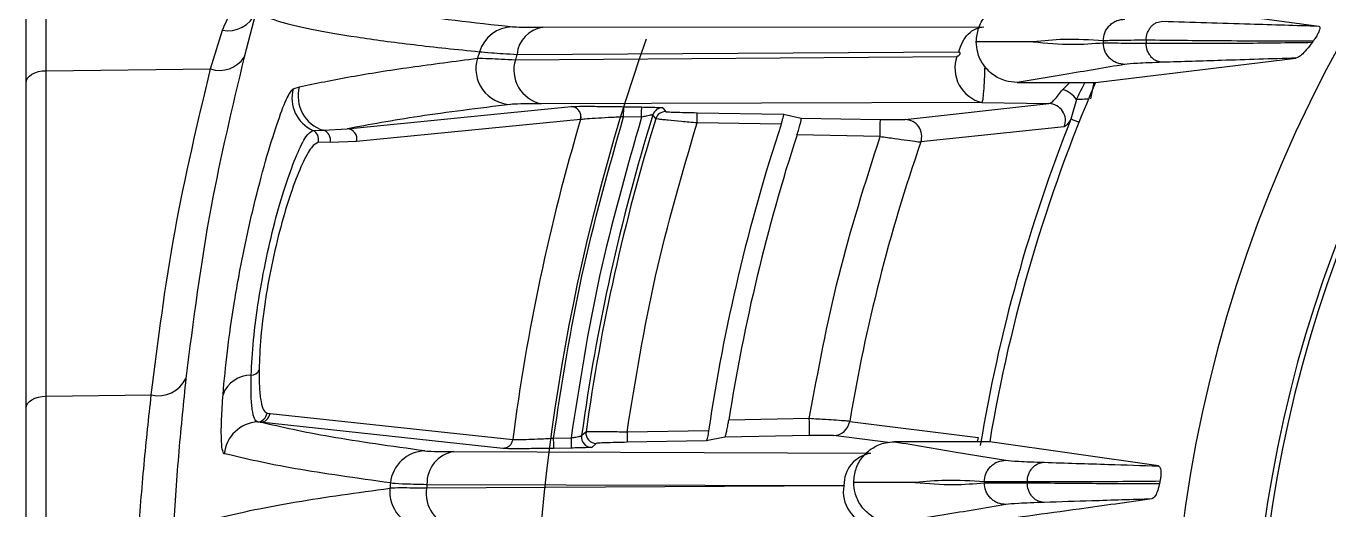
# Model space of a CAD drawing. Extents: x 8 to 113, y 1 to 87.
# Drawn here: x 103.273 to 105.195, y 37.101 to 37.814 of the extents above; entities that cross this region are included whole.
import ezdxf

# ---------------------------------------------------------------- set-up
doc = ezdxf.new("R2010")
doc.units = 0
doc.header["$MEASUREMENT"] = 0
doc.layers.add('OBJECT', color=7, linetype='CONTINUOUS')

msp = doc.modelspace()

# ---------------------------------------------------------------- linework, layer by layer
at = {"layer": 'OBJECT'}
for p, q in [((103.2727, 35.3182), (103.2727, 38.1818)), ((103.3022, 37.7485), (103.3022, 37.8687)), ((104.9065, 37.8512), (105.1802, 37.8144)), ((103.6117, 37.8343), (103.5945, 37.7684)), ((103.5449, 37.7511), (103.5624, 37.8082)), ((104.0352, 37.8126), (104.686, 37.8131)), ((104.6749, 37.7913), (104.6749, 37.7911)), ((104.8623, 37.7927), (104.8623, 37.7898)), ((104.9255, 37.7935), (104.9255, 37.7889)), ((103.9947, 37.7647), (104.6464, 37.7696)), ((103.9972, 37.7726), (104.6492, 37.7762)), ((104.8508, 37.7312), (105.1467, 37.7671)), ((103.3022, 37.7485), (103.5449, 37.7511)), ((103.3022, 37.2685), (103.3022, 37.7485)), ((103.6668, 37.722), (103.676, 37.7248)), ((104.7353, 37.7312), (104.8508, 37.7312)), ((104.8024, 37.7208), (104.813, 37.7312)), ((104.8486, 37.7312), (104.8434, 37.7068)), ((104.8227, 37.7059), (104.8146, 37.6771)), ((103.7463, 37.6628), (104.077, 37.6956)), ((104.6832, 37.7016), (104.0327, 37.6998)), ((104.1547, 37.6954), (104.1812, 37.695)), ((104.2123, 37.6939), (104.2165, 37.6881)), ((104.2631, 37.6865), (104.3905, 37.6843)), ((104.3905, 37.6843), (104.4163, 37.6786)), ((104.5701, 37.6765), (104.7822, 37.6999)), ((104.6832, 37.7016), (104.7822, 37.6999)), ((104.0909, 37.6764), (103.7604, 37.6441)), ((104.0915, 37.6806), (104.0909, 37.6764)), ((104.091, 37.6764), (104.0916, 37.6806)), ((104.1809, 37.68), (104.1544, 37.6804)), ((104.2019, 37.6776), (104.1977, 37.6834)), ((104.3869, 37.6694), (104.2628, 37.6715)), ((104.4163, 37.6786), (104.5334, 37.6766)), ((104.8048, 37.6659), (104.5931, 37.6434)), ((103.6958, 37.6604), (103.7114, 37.6607)), ((103.7114, 37.6607), (103.7463, 37.6628)), ((104.533, 37.6516), (104.4103, 37.6537)), ((103.7215, 37.6427), (103.704, 37.6431)), ((103.7604, 37.6441), (103.7215, 37.6427)), ((103.3022, 37.2685), (103.4575, 37.2702)), ((103.3022, 36.3679), (103.3022, 37.2685)), ((103.6283, 37.2434), (103.6328, 37.243)), ((103.6328, 37.243), (103.9908, 37.2043)), ((103.6183, 37.2299), (103.6144, 37.2303)), ((103.9763, 37.1912), (103.6183, 37.2299)), ((104.4285, 37.2352), (104.3097, 37.2331)), ((104.4882, 37.2312), (104.6777, 37.2073)), ((104.0512, 37.2064), (104.0769, 37.2068)), ((104.099, 37.2158), (104.0925, 37.2099)), ((104.2799, 37.2174), (104.1595, 37.2153)), ((104.3037, 37.208), (104.2764, 37.2023)), ((104.4289, 37.2102), (104.3037, 37.208)), ((104.5449, 37.2001), (104.4642, 37.2103)), ((103.904, 37.1866), (104.5191, 37.1841)), ((104.0772, 37.1918), (104.0514, 37.1914)), ((104.1141, 37.1987), (104.1076, 37.1929)), ((104.2764, 37.2023), (104.1598, 37.2003)), ((104.6947, 37.2012), (104.5544, 37.2012)), ((104.9438, 37.1655), (104.6947, 37.2012)), ((104.4795, 37.1361), (103.8638, 37.1326)), ((103.8644, 37.1382), (104.4796, 37.1368)), ((104.4941, 37.1413), (104.4941, 37.1411)), ((104.6867, 37.1419), (104.6867, 37.1405)), ((104.75, 37.1418), (104.75, 37.1407))]:
    msp.add_line(p, q, dxfattribs=at)
at = {"layer": 'OBJECT', "flags": 128}
for points in [[(104.6749, 37.7911), (104.6754, 37.7912), (104.6758, 37.7912)], [(103.2727, 37.7305), (103.2733, 37.734), (103.2749, 37.7373), (103.2776, 37.7404), (103.2813, 37.7432), (103.2858, 37.7454), (103.2909, 37.7471), (103.2964, 37.7481), (103.3022, 37.7485)], [(104.8404, 37.7066), (104.8403, 37.7066), (104.8373, 37.7065), (104.8344, 37.7064), (104.8317, 37.7062), (104.8291, 37.7061), (104.8267, 37.706), (104.8245, 37.7059), (104.8227, 37.7059)], [(104.1544, 37.6804), (104.1545, 37.6833), (104.1545, 37.6861), (104.1546, 37.6887), (104.1546, 37.6909), (104.1547, 37.6928), (104.1547, 37.6942), (104.1547, 37.6951), (104.1547, 37.6954)], [(104.1809, 37.68), (104.181, 37.6829), (104.181, 37.6856), (104.1811, 37.6882), (104.1811, 37.6905), (104.1812, 37.6923), (104.1812, 37.6937), (104.1812, 37.6946), (104.1812, 37.695)], [(104.2628, 37.6715), (104.2629, 37.6744), (104.2629, 37.6772), (104.263, 37.6798), (104.263, 37.6821), (104.263, 37.6839), (104.2631, 37.6853), (104.2631, 37.6862), (104.2631, 37.6865)], [(104.533, 37.6516), (104.533, 37.6564), (104.5331, 37.6611), (104.5332, 37.6653), (104.5333, 37.6691), (104.5333, 37.6722), (104.5334, 37.6746), (104.5334, 37.676), (104.5334, 37.6766)], [(104.8264, 37.6724), (104.8257, 37.6727), (104.8223, 37.6741), (104.8194, 37.6752), (104.8171, 37.6761), (104.8155, 37.6768), (104.8146, 37.6771)], [(103.2727, 37.2505), (103.2733, 37.254), (103.2749, 37.2574), (103.2776, 37.2604), (103.2813, 37.2632), (103.2858, 37.2654), (103.2909, 37.2671), (103.2964, 37.2681), (103.3022, 37.2685)], [(104.4289, 37.2102), (104.4289, 37.2108), (104.4289, 37.2122), (104.4289, 37.2146), (104.4288, 37.2177), (104.4287, 37.2214), (104.4287, 37.2257), (104.4286, 37.2304), (104.4285, 37.2352)], [(104.0514, 37.1914), (104.0514, 37.1917), (104.0514, 37.1926), (104.0514, 37.194), (104.0514, 37.1959), (104.0513, 37.1981), (104.0513, 37.2007), (104.0512, 37.2035), (104.0512, 37.2064)], [(104.0769, 37.2068), (104.077, 37.2039), (104.077, 37.2012), (104.0771, 37.1986), (104.0771, 37.1963), (104.0771, 37.1945), (104.0772, 37.1931), (104.0772, 37.1922), (104.0772, 37.1918)], [(104.1595, 37.2153), (104.1596, 37.2124), (104.1596, 37.2096), (104.1597, 37.207), (104.1597, 37.2048), (104.1598, 37.2029), (104.1598, 37.2015), (104.1598, 37.2006), (104.1598, 37.2003)], [(104.6777, 37.2073), (104.6767, 37.2031), (104.6759, 37.2012)]]:
    msp.add_lwpolyline(points, dxfattribs=at)
at = {"layer": 'OBJECT'}
for centre, radius, start, end in [((106.9727, 36.8182), 2.0098, 135.4001, 224.5999), ((106.9727, 36.8182), 1.8907, 138.3698, 221.6302), ((106.9727, 36.8182), 1.8831, 138.6329, 221.3671), ((103.5703, 37.8528), 0.0454, 259.9356, 335.854), ((103.9918, 37.761), 0.0523, 91.2395, 162.7674), ((104.0414, 37.7687), 0.0443, 98.0542, 175.0188), ((106.9727, 36.8182), 2.9515, 160.6731, 199.3269), ((103.5585, 37.792), 0.0431, 251.6787, 326.7534), ((103.989, 37.7513), 0.0525, 162.7993, 268.5415), ((106.9727, 36.8182), 3.1787, 162.4546, 162.636), ((104.0437, 37.7498), 0.0512, 163.094, 257.6074), ((106.9727, 36.8182), 3.1248, 162.2171, 162.3692), ((104.6953, 37.7521), 0.0519, 160.3623, 256.594), ((103.7267, 37.711), 0.0526, 164.7378, 253.0541), ((106.9727, 36.8182), 2.31, 156.7192, 170.4562), ((103.7176, 37.7083), 0.0526, 164.8985, 245.5336), ((104.7917, 37.6849), 0.0374, 33.9849, 73.2492), ((104.212, 37.6789), 0.015, 89.0131, 162.6712), ((104.2162, 37.6731), 0.015, 89.0151, 162.7541), ((104.7815, 37.6749), 0.025, 338.8784, 88.4732), ((106.9727, 36.8182), 3.0068, 163.4169, 172.6223), ((106.9727, 36.8182), 3.0068, 163.4169, 172.6223), ((104.0905, 37.6749), 0.00156, 72.7453, 74.185), ((106.9727, 36.8182), 2.9067, 162.6845, 172.2558), ((106.9727, 36.8182), 2.901, 162.7691, 172.124), ((106.9727, 36.8182), 2.7223, 161.7801, 171.5688), ((104.5694, 37.6515), 0.025, 341.0726, 88.4984), ((106.9727, 36.8182), 2.3227, 158.2977, 170.6513), ((103.6895, 37.6468), 0.015, 345.9479, 65.0903), ((103.7069, 37.6464), 0.015, 345.8098, 72.6813), ((103.7459, 37.6478), 0.015, 345.7124, 88.436), ((106.9727, 36.8182), 2.6951, 161.9404, 171.1444), ((106.9727, 36.8182), 2.5186, 160.8757, 170.5623), ((103.604, 37.2559), 0.0433, 88.844, 159.7684), ((103.6043, 37.3126), 0.0134, 272.1847, 335.9309), ((103.4676, 37.3147), 0.0457, 257.2305, 333.7639), ((103.6135, 37.2452), 0.0149, 273.4368, 353.0157), ((103.6179, 37.2448), 0.0149, 271.3841, 353.0003), ((103.6173, 37.1779), 0.0525, 93.1692, 173.8867), ((104.4636, 37.2352), 0.0249, 271.3028, 350.7636), ((104.1073, 37.2079), 0.015, 172.2812, 270.9756), ((104.1139, 37.2137), 0.015, 172.1506, 270.9739), ((103.8625, 37.1352), 0.0524, 91.3027, 174.3257), ((103.9114, 37.14), 0.0471, 99.0533, 182.1599), ((104.5264, 37.1378), 0.0468, 98.9258, 181.2809), ((103.8618, 37.1274), 0.0525, 174.3246, 268.6355), ((106.9727, 36.8182), 3.1787, 174.1835, 174.3238), ((103.9123, 37.1244), 0.0492, 170.4609, 259.6117), ((106.9727, 36.8182), 3.1248, 174.1217, 174.2262), ((104.5282, 37.1271), 0.0495, 169.5178, 259.4001)]:
    msp.add_arc(centre, radius, start, end, dxfattribs=at)
for centre, major_axis, start_param, end_param in [((106.602, 36.8182), (1.7429, 0), 2.532933, 2.534061), ((106.6115, 36.8182), (1.6983, 0), 2.944733, 2.946684)]:
    msp.add_ellipse(centre, major_axis=major_axis, ratio=0.977124, start_param=start_param, end_param=end_param, dxfattribs=at)
for points, knots in [([(103.5624, 37.8082), (103.5668, 37.8181), (103.5757, 37.838), (103.5982, 37.8574), (103.6239, 37.8694), (103.6393, 37.8734), (103.6525, 37.8743), (103.6546, 37.8744), (103.6556, 37.8744), (103.656, 37.8744)], [0, 0, 0, 0, 0.249938, 0.500627, 0.749428, 0.968478, 0.986306, 0.993527, 1, 1, 1, 1]), ([(103.656, 37.8744), (103.673, 37.8672), (103.7071, 37.8529), (103.8186, 37.8325), (103.9333, 37.8197), (103.9906, 37.8133)], [0, 0, 0, 0, 0.333336, 0.666886, 1, 1, 1, 1]), ([(104.6749, 37.7913), (104.6756, 37.798), (104.6769, 37.8114), (104.6872, 37.8293), (104.7023, 37.8428), (104.7193, 37.8502), (104.7307, 37.8509), (104.7353, 37.8512)], [0, 0, 0, 0, 0.212706, 0.425419, 0.638709, 0.853371, 1, 1, 1, 1]), ([(103.6117, 37.8343), (103.6215, 37.8301), (103.6411, 37.8218), (103.6918, 37.8098), (103.7584, 37.7982), (103.8405, 37.787), (103.9085, 37.7799), (103.9419, 37.7765)], [0, 0, 0, 0, 0.202277, 0.401502, 0.603952, 0.805948, 1, 1, 1, 1]), ([(104.8623, 37.7927), (104.8627, 37.7967), (104.8634, 37.8029), (104.8673, 37.8103), (104.8714, 37.8154), (104.8765, 37.8195), (104.8839, 37.8235), (104.89, 37.8242), (104.894, 37.8246)], [0, 0, 0, 0, 0.239487, 0.368378, 0.5, 0.631622, 0.760515, 1, 1, 1, 1]), ([(104.9255, 37.7935), (104.9259, 37.797), (104.9264, 37.8024), (104.9295, 37.8089), (104.9326, 37.8134), (104.9365, 37.817), (104.9421, 37.8205), (104.9468, 37.8211), (104.9498, 37.8215)], [0, 0, 0, 0, 0.23958, 0.36844, 0.5, 0.631568, 0.760427, 1, 1, 1, 1]), ([(104.9498, 37.8215), (104.9929, 37.8202), (105.0699, 37.8178), (105.1465, 37.8154), (105.1802, 37.8144)], [0, 0, 0, 0, 0.559993, 1, 1, 1, 1]), ([(103.9906, 37.8133), (103.9943, 37.8131), (104.0017, 37.8127), (104.024, 37.8126), (104.0352, 37.8126)], [0, 0, 0, 0, 0.498504, 1, 1, 1, 1]), ([(104.6492, 37.7762), (104.6508, 37.7811), (104.6539, 37.7913), (104.6628, 37.8032), (104.6739, 37.8113), (104.682, 37.8125), (104.686, 37.8131)], [0, 0, 0, 0, 0.243823, 0.5, 0.756179, 1, 1, 1, 1]), ([(105.1802, 37.8144), (105.181, 37.814), (105.1822, 37.8135), (105.1818, 37.8099), (105.1808, 37.807), (105.1798, 37.8047), (105.1786, 37.8022), (105.1771, 37.7996), (105.1748, 37.7958), (105.1732, 37.7935), (105.1721, 37.792)], [0, 0, 0, 0, 0.401423, 0.570182, 0.633485, 0.697359, 0.744457, 0.7915, 0.861685, 1, 1, 1, 1]), ([(104.6758, 37.7912), (104.6756, 37.7912), (104.6753, 37.7913), (104.6751, 37.7913), (104.6749, 37.7913)], [0, 0, 0, 0, 0.5599937, 1, 1, 1, 1]), ([(104.7353, 37.7312), (104.7294, 37.7317), (104.7166, 37.7328), (104.6988, 37.742), (104.6845, 37.7567), (104.6763, 37.774), (104.6753, 37.7859), (104.6749, 37.7911)], [0, 0, 0, 0, 0.187597, 0.404758, 0.620771, 0.835172, 1, 1, 1, 1]), ([(104.7588, 37.7912), (104.7587, 37.7912), (104.7441, 37.7912), (104.7192, 37.7912), (104.6916, 37.7912), (104.6785, 37.7912), (104.6759, 37.7912), (104.6758, 37.7912)], [0, 0, 0, 0, 0.002912, 0.527889, 0.903607, 0.997536, 1, 1, 1, 1]), ([(104.8623, 37.7927), (104.843, 37.7938), (104.8085, 37.796), (104.774, 37.7927), (104.7588, 37.7912)], [0, 0, 0, 0, 0.559937, 1, 1, 1, 1]), ([(104.7588, 37.7912), (104.7781, 37.7893), (104.8126, 37.786), (104.8471, 37.7886), (104.8623, 37.7898)], [0, 0, 0, 0, 0.5600636, 1, 1, 1, 1]), ([(104.9255, 37.7935), (104.9102, 37.7934), (104.8796, 37.793), (104.8681, 37.7928), (104.8623, 37.7927)], [0, 0, 0, 0, 0.500039, 1, 1, 1, 1]), ([(104.894, 37.7578), (104.89, 37.7582), (104.8839, 37.7589), (104.8765, 37.7629), (104.8714, 37.767), (104.8673, 37.7721), (104.8634, 37.7796), (104.8627, 37.7858), (104.8623, 37.7898)], [0, 0, 0, 0, 0.239485, 0.36838, 0.500001, 0.631618, 0.760514, 1, 1, 1, 1]), ([(104.8623, 37.7898), (104.8681, 37.7897), (104.8796, 37.7894), (104.9102, 37.7891), (104.9255, 37.7889)], [0, 0, 0, 0, 0.499961, 1, 1, 1, 1]), ([(105.1721, 37.792), (105.1261, 37.7921), (105.0439, 37.7922), (104.9617, 37.7931), (104.9255, 37.7935)], [0, 0, 0, 0, 0.5600093, 1, 1, 1, 1]), ([(104.9255, 37.7889), (104.9714, 37.7889), (105.0532, 37.7889), (105.135, 37.7899), (105.171, 37.7904)], [0, 0, 0, 0, 0.560013, 1, 1, 1, 1]), ([(104.9498, 37.7609), (104.9468, 37.7613), (104.9421, 37.7619), (104.9365, 37.7654), (104.9326, 37.7691), (104.9295, 37.7735), (104.9264, 37.78), (104.9259, 37.7854), (104.9255, 37.7889)], [0, 0, 0, 0, 0.239573, 0.368432, 0.499995, 0.631555, 0.760421, 1, 1, 1, 1]), ([(105.171, 37.7904), (105.168, 37.7866), (105.1587, 37.7745), (105.1513, 37.7685), (105.1476, 37.7674), (105.1467, 37.7671)], [0, 0, 0, 0, 0.2596, 0.81953, 1, 1, 1, 1]), ([(103.5945, 37.7684), (103.5771, 37.6952), (103.5396, 37.5382), (103.5193, 37.3793), (103.5085, 37.2945)], [0, 0, 0, 0, 0.466269, 1, 1, 1, 1]), ([(103.676, 37.7248), (103.7003, 37.7298), (103.7476, 37.7396), (103.8361, 37.7536), (103.9052, 37.7625), (103.9388, 37.7669)], [0, 0, 0, 0, 0.351668, 0.685, 1, 1, 1, 1]), ([(103.9388, 37.7669), (103.9434, 37.7669), (103.9528, 37.7669), (103.9806, 37.7654), (103.9947, 37.7647)], [0, 0, 0, 0, 0.490951, 1, 1, 1, 1]), ([(103.9419, 37.7765), (103.9464, 37.776), (103.9555, 37.7751), (103.9832, 37.7734), (103.9972, 37.7726)], [0, 0, 0, 0, 0.493197, 1, 1, 1, 1]), ([(104.6492, 37.7762), (104.6496, 37.7761), (104.6501, 37.776), (104.6505, 37.7755), (104.6508, 37.7751), (104.6509, 37.7745), (104.6509, 37.7738), (104.6507, 37.773), (104.6502, 37.7721), (104.6495, 37.7711), (104.6485, 37.7703), (104.6474, 37.7697), (104.6467, 37.7696), (104.6464, 37.7696)], [0, 0, 0, 0, 0.133104, 0.191567, 0.248259, 0.311452, 0.370761, 0.432305, 0.501531, 0.620748, 0.7521, 0.8756, 1, 1, 1, 1]), ([(104.9498, 37.7609), (104.936, 37.7604), (104.9084, 37.7594), (104.8988, 37.7583), (104.894, 37.7578)], [0, 0, 0, 0, 0.501105, 1, 1, 1, 1]), ([(105.1467, 37.7671), (105.1102, 37.7659), (105.045, 37.7639), (104.9789, 37.7618), (104.9498, 37.7609)], [0, 0, 0, 0, 0.560018, 1, 1, 1, 1]), ([(103.4575, 37.2702), (103.4677, 37.351), (103.4881, 37.5122), (103.526, 37.6716), (103.5449, 37.7511)], [0, 0, 0, 0, 0.501211, 1, 1, 1, 1]), ([(104.6873, 37.7554), (104.6871, 37.7487), (104.6867, 37.7349), (104.6856, 37.7173), (104.6843, 37.7044), (104.6836, 37.7026), (104.6832, 37.7016)], [0, 0, 0, 0, 0.237257, 0.489189, 0.744675, 1, 1, 1, 1]), ([(104.894, 37.7578), (104.8648, 37.7528), (104.8126, 37.744), (104.7589, 37.7351), (104.7353, 37.7312)], [0, 0, 0, 0, 0.560008, 1, 1, 1, 1]), ([(104.8352, 37.7312), (104.8311, 37.7234), (104.8265, 37.7145), (104.8231, 37.7068), (104.8227, 37.7059)], [0, 0, 0, 0, 0.878881, 1, 1, 1, 1]), ([(103.5634, 37.2709), (103.5652, 37.2915), (103.569, 37.3328), (103.5798, 37.408), (103.594, 37.485), (103.6108, 37.5591), (103.6284, 37.6248), (103.645, 37.6768), (103.6591, 37.713), (103.6642, 37.719), (103.6668, 37.722)], [0, 0, 0, 0, 0.124845, 0.24983, 0.374893, 0.499993, 0.625063, 0.749967, 0.874601, 1, 1, 1, 1]), ([(104.7822, 37.6999), (104.7832, 37.7003), (104.7852, 37.701), (104.7916, 37.7069), (104.7981, 37.7152), (104.8024, 37.7208)], [0, 0, 0, 0, 0.241712, 0.501168, 1, 1, 1, 1]), ([(103.9877, 37.6988), (103.9405, 37.693), (103.8459, 37.6812), (103.7796, 37.6689), (103.7463, 37.6628)], [0, 0, 0, 0, 0.498752, 1, 1, 1, 1]), ([(104.0327, 37.6998), (104.0215, 37.6997), (103.9992, 37.6996), (103.9915, 37.6991), (103.9877, 37.6988)], [0, 0, 0, 0, 0.498606, 1, 1, 1, 1]), ([(104.077, 37.6956), (104.0792, 37.6957), (104.0836, 37.696), (104.1024, 37.696), (104.1268, 37.6959), (104.1454, 37.6956), (104.1547, 37.6954)], [0, 0, 0, 0, 0.249669, 0.499417, 0.749226, 1, 1, 1, 1]), ([(104.0915, 37.6806), (104.0913, 37.6826), (104.091, 37.6856), (104.0891, 37.6891), (104.0865, 37.6922), (104.0824, 37.6949), (104.0787, 37.6954), (104.077, 37.6956)], [0, 0, 0, 0, 0.251178, 0.383298, 0.515914, 0.770766, 1, 1, 1, 1]), ([(104.1812, 37.695), (104.1852, 37.6949), (104.1931, 37.6947), (104.2034, 37.6944), (104.2092, 37.6942), (104.2118, 37.694), (104.2121, 37.6939), (104.2123, 37.6939)], [0, 0, 0, 0, 0.249848, 0.499446, 0.748666, 0.874857, 1, 1, 1, 1]), ([(104.2165, 37.6881), (104.2167, 37.6881), (104.2171, 37.688), (104.221, 37.6877), (104.2298, 37.6873), (104.2453, 37.6869), (104.2571, 37.6867), (104.2631, 37.6865)], [0, 0, 0, 0, 0.125342, 0.250838, 0.5002, 0.749633, 1, 1, 1, 1]), ([(104.3869, 37.6694), (104.3875, 37.6711), (104.3886, 37.6745), (104.3898, 37.6791), (104.3906, 37.6824), (104.3908, 37.6841), (104.3906, 37.6842), (104.3905, 37.6843)], [0, 0, 0, 0, 0.227061, 0.454411, 0.673655, 0.882511, 1, 1, 1, 1]), ([(104.0512, 37.2064), (104.0635, 37.2865), (104.0881, 37.4466), (104.1323, 37.6025), (104.1544, 37.6804)], [0, 0, 0, 0, 0.4999997, 1, 1, 1, 1]), ([(104.1809, 37.68), (104.1587, 37.6022), (104.1142, 37.4466), (104.0893, 37.2868), (104.0769, 37.2068)], [0, 0, 0, 0, 0.5, 1, 1, 1, 1]), ([(104.1544, 37.6804), (104.1469, 37.68), (104.1319, 37.6793), (104.1117, 37.6781), (104.0964, 37.6771), (104.0927, 37.6766), (104.091, 37.6764)], [0, 0, 0, 0, 0.250635, 0.500304, 0.760651, 1, 1, 1, 1]), ([(104.1595, 37.2153), (104.172, 37.2924), (104.1971, 37.4466), (104.2409, 37.5966), (104.2628, 37.6715)], [0, 0, 0, 0, 0.5, 1, 1, 1, 1]), ([(104.1977, 37.6834), (104.1976, 37.6834), (104.1975, 37.6834), (104.1964, 37.6832), (104.1947, 37.6829), (104.1919, 37.6824), (104.1874, 37.6814), (104.1833, 37.6805), (104.1809, 37.68)], [0, 0, 0, 0, 0.116952, 0.23848, 0.366034, 0.500879, 0.71081, 1, 1, 1, 1]), ([(104.2628, 37.6715), (104.255, 37.6722), (104.2394, 37.6736), (104.2224, 37.6752), (104.2121, 37.6763), (104.2043, 37.6771), (104.2028, 37.6774), (104.2019, 37.6776)], [0, 0, 0, 0, 0.250292, 0.499691, 0.629696, 0.756484, 1, 1, 1, 1]), ([(104.4103, 37.6537), (104.4112, 37.6566), (104.4131, 37.6623), (104.4152, 37.6699), (104.4164, 37.6755), (104.4167, 37.6782), (104.4164, 37.6785), (104.4163, 37.6786)], [0, 0, 0, 0, 0.227002, 0.45429, 0.673652, 0.882634, 1, 1, 1, 1]), ([(104.5334, 37.6766), (104.5378, 37.6765), (104.5465, 37.6764), (104.558, 37.6763), (104.5669, 37.6763), (104.569, 37.6764), (104.5701, 37.6765)], [0, 0, 0, 0, 0.2502167, 0.5001239, 0.7499985, 1, 1, 1, 1]), ([(104.8146, 37.6771), (104.8126, 37.674), (104.8084, 37.6677), (104.806, 37.6665), (104.8048, 37.6659)], [0, 0, 0, 0, 0.500347, 1, 1, 1, 1]), ([(103.6048, 37.2992), (103.6057, 37.316), (103.6075, 37.3494), (103.6155, 37.4106), (103.627, 37.473), (103.6413, 37.5328), (103.657, 37.5852), (103.6725, 37.6264), (103.6865, 37.6545), (103.6927, 37.6584), (103.6958, 37.6604)], [0, 0, 0, 0, 0.1256654, 0.2503638, 0.3748711, 0.4993744, 0.6239874, 0.748872, 0.8742199, 1, 1, 1, 1]), ([(104.4285, 37.2352), (104.4416, 37.3057), (104.4677, 37.4467), (104.5112, 37.5833), (104.533, 37.6516)], [0, 0, 0, 0, 0.5, 1, 1, 1, 1]), ([(104.533, 37.6516), (104.5402, 37.6505), (104.5547, 37.6485), (104.5739, 37.6458), (104.5882, 37.6438), (104.5915, 37.6435), (104.5931, 37.6434)], [0, 0, 0, 0, 0.250031, 0.49996, 0.760476, 1, 1, 1, 1]), ([(103.704, 37.6431), (103.7008, 37.6415), (103.6944, 37.6382), (103.6804, 37.6126), (103.6652, 37.5746), (103.65, 37.5257), (103.6363, 37.4697), (103.6255, 37.4112), (103.6183, 37.3538), (103.6171, 37.3227), (103.6166, 37.3071)], [0, 0, 0, 0, 0.124906, 0.249953, 0.375023, 0.500104, 0.625117, 0.749959, 0.874675, 1, 1, 1, 1]), ([(103.6144, 37.2303), (103.6128, 37.2314), (103.6095, 37.2334), (103.6063, 37.2477), (103.6044, 37.269), (103.6047, 37.2891), (103.6048, 37.2992)], [0, 0, 0, 0, 0.251653, 0.500767, 0.75093, 1, 1, 1, 1]), ([(103.6166, 37.3071), (103.6166, 37.2978), (103.6167, 37.279), (103.6192, 37.2594), (103.623, 37.2463), (103.6265, 37.2444), (103.6283, 37.2434)], [0, 0, 0, 0, 0.249435, 0.499655, 0.748628, 1, 1, 1, 1]), ([(103.5085, 37.2945), (103.5049, 37.2594), (103.4977, 37.1891), (103.4893, 37.0706), (103.4835, 36.9462), (103.4827, 36.861), (103.4824, 36.8182)], [0, 0, 0, 0, 0.250229, 0.500882, 0.749824, 1, 1, 1, 1]), ([(103.4575, 36.3663), (103.4549, 36.3893), (103.45, 36.4338), (103.4435, 36.5057), (103.4371, 36.5929), (103.4322, 36.6973), (103.4302, 36.8177), (103.4321, 36.9382), (103.4377, 37.0564), (103.4465, 37.1697), (103.4538, 37.2367), (103.4575, 37.2702)], [0, 0, 0, 0, 0.08716, 0.168378, 0.249872, 0.377198, 0.499566, 0.621999, 0.749352, 0.874781, 1, 1, 1, 1]), ([(103.5651, 37.1835), (103.564, 37.1849), (103.562, 37.1876), (103.5607, 37.2058), (103.5608, 37.2328), (103.5625, 37.2582), (103.5634, 37.2709)], [0, 0, 0, 0, 0.250785, 0.500021, 0.750018, 1, 1, 1, 1]), ([(103.8613, 37.1876), (103.8119, 37.1944), (103.7131, 37.2082), (103.6499, 37.2226), (103.6183, 37.2299)], [0, 0, 0, 0, 0.500069, 1, 1, 1, 1]), ([(104.3037, 37.208), (104.304, 37.2084), (104.3046, 37.209), (104.3059, 37.2135), (104.3074, 37.22), (104.3087, 37.2269), (104.3094, 37.2315), (104.3097, 37.2331)], [0, 0, 0, 0, 0.215814, 0.431528, 0.649865, 0.870922, 1, 1, 1, 1]), ([(104.4882, 37.2312), (104.4866, 37.2314), (104.4834, 37.2317), (104.4699, 37.2327), (104.4549, 37.2336), (104.4411, 37.2345), (104.4329, 37.2349), (104.4285, 37.2352)], [0, 0, 0, 0, 0.242737, 0.499208, 0.715648, 0.849423, 1, 1, 1, 1]), ([(103.9908, 37.2043), (103.9904, 37.2026), (103.9896, 37.1991), (103.9862, 37.1948), (103.9815, 37.1919), (103.978, 37.1914), (103.9763, 37.1912)], [0, 0, 0, 0, 0.241915, 0.500004, 0.758081, 1, 1, 1, 1]), ([(103.9908, 37.2043), (103.9924, 37.2043), (103.9957, 37.2041), (104.0095, 37.2045), (104.0284, 37.2053), (104.0431, 37.206), (104.0512, 37.2064)], [0, 0, 0, 0, 0.244677, 0.500062, 0.724507, 1, 1, 1, 1]), ([(104.0769, 37.2068), (104.0783, 37.2071), (104.0808, 37.2075), (104.0845, 37.2081), (104.0875, 37.2087), (104.0898, 37.2092), (104.0918, 37.2096), (104.0922, 37.2098), (104.0925, 37.2099)], [0, 0, 0, 0, 0.173687, 0.315121, 0.500605, 0.634817, 0.762772, 1, 1, 1, 1]), ([(104.1595, 37.2153), (104.1517, 37.2154), (104.1362, 37.2157), (104.1193, 37.2159), (104.1091, 37.216), (104.1014, 37.216), (104.1, 37.2158), (104.099, 37.2158)], [0, 0, 0, 0, 0.24968, 0.499166, 0.631329, 0.759005, 1, 1, 1, 1]), ([(104.2799, 37.2174), (104.2796, 37.2156), (104.2791, 37.2122), (104.2782, 37.2077), (104.2773, 37.2042), (104.2767, 37.2026), (104.2765, 37.2024), (104.2764, 37.2023)], [0, 0, 0, 0, 0.220974, 0.44192, 0.663505, 0.883737, 1, 1, 1, 1]), ([(104.4642, 37.2103), (104.4632, 37.2103), (104.4612, 37.2105), (104.4529, 37.2105), (104.4417, 37.2104), (104.4332, 37.2103), (104.4289, 37.2102)], [0, 0, 0, 0, 0.249941, 0.499852, 0.749375, 1, 1, 1, 1]), ([(103.8613, 37.1876), (103.8648, 37.1873), (103.8719, 37.1868), (103.8933, 37.1866), (103.904, 37.1866)], [0, 0, 0, 0, 0.498431, 1, 1, 1, 1]), ([(104.0514, 37.1914), (104.0423, 37.1913), (104.024, 37.191), (104.0003, 37.1908), (103.9825, 37.1909), (103.9784, 37.1911), (103.9763, 37.1912)], [0, 0, 0, 0, 0.250112, 0.500126, 0.75008, 1, 1, 1, 1]), ([(104.1076, 37.1929), (104.1071, 37.1928), (104.106, 37.1927), (104.0989, 37.1924), (104.0889, 37.1921), (104.0811, 37.1919), (104.0772, 37.1918)], [0, 0, 0, 0, 0.249985, 0.4998, 0.749159, 1, 1, 1, 1]), ([(104.1598, 37.2003), (104.1539, 37.2002), (104.1422, 37.1999), (104.1272, 37.1995), (104.1166, 37.1991), (104.115, 37.1988), (104.1141, 37.1987)], [0, 0, 0, 0, 0.2500745, 0.4999559, 0.7493881, 1, 1, 1, 1]), ([(104.4941, 37.1413), (104.4948, 37.148), (104.4961, 37.1614), (104.5064, 37.1793), (104.5215, 37.1928), (104.5385, 37.2002), (104.5498, 37.2009), (104.5544, 37.2012)], [0, 0, 0, 0, 0.212706, 0.425418, 0.638708, 0.85337, 1, 1, 1, 1]), ([(104.5544, 37.2012), (104.5846, 37.1961), (104.6383, 37.187), (104.694, 37.1779), (104.7185, 37.1739)], [0, 0, 0, 0, 0.56001, 1, 1, 1, 1]), ([(103.8103, 37.1404), (103.7607, 37.1473), (103.6606, 37.1613), (103.5971, 37.176), (103.5651, 37.1835)], [0, 0, 0, 0, 0.49662, 1, 1, 1, 1]), ([(104.6867, 37.1419), (104.6871, 37.1459), (104.6878, 37.1521), (104.6918, 37.1596), (104.6959, 37.1647), (104.7009, 37.1688), (104.7083, 37.1728), (104.7145, 37.1735), (104.7185, 37.1739)], [0, 0, 0, 0, 0.239486, 0.368382, 0.500003, 0.63162, 0.760514, 1, 1, 1, 1]), ([(104.7185, 37.1739), (104.7234, 37.1734), (104.7333, 37.1723), (104.7611, 37.1713), (104.7751, 37.1708)], [0, 0, 0, 0, 0.4992734, 1, 1, 1, 1]), ([(104.75, 37.1418), (104.7503, 37.1454), (104.7509, 37.151), (104.754, 37.1577), (104.7573, 37.1624), (104.7613, 37.1661), (104.7671, 37.1697), (104.7719, 37.1704), (104.7751, 37.1708)], [0, 0, 0, 0, 0.239575, 0.368434, 0.5, 0.631563, 0.760421, 1, 1, 1, 1]), ([(104.7751, 37.1708), (104.8067, 37.1698), (104.8633, 37.168), (104.9192, 37.1662), (104.9438, 37.1655)], [0, 0, 0, 0, 0.55998, 1, 1, 1, 1]), ([(104.9438, 37.1655), (104.9446, 37.1651), (104.9461, 37.1643), (104.9473, 37.1601), (104.9474, 37.1545), (104.9473, 37.1514), (104.9469, 37.1479), (104.9465, 37.1451), (104.9461, 37.1434), (104.946, 37.1428)], [0, 0, 0, 0, 0.347786, 0.698121, 0.777968, 0.858334, 0.911739, 0.965437, 1, 1, 1, 1]), ([(103.5563, 37.0889), (103.5735, 37.093), (103.6072, 37.1008), (103.6691, 37.1121), (103.7354, 37.1226), (103.7853, 37.1294), (103.8096, 37.1326)], [0, 0, 0, 0, 0.27038, 0.527173, 0.77038, 1, 1, 1, 1]), ([(103.8638, 37.1326), (103.8499, 37.1328), (103.8229, 37.1331), (103.8139, 37.1328), (103.8096, 37.1326)], [0, 0, 0, 0, 0.511471, 1, 1, 1, 1]), ([(103.8103, 37.1404), (103.8148, 37.14), (103.8237, 37.1393), (103.8507, 37.1386), (103.8644, 37.1382)], [0, 0, 0, 0, 0.496594, 1, 1, 1, 1]), ([(104.4796, 37.1368), (104.4796, 37.1368), (104.4797, 37.1368), (104.4798, 37.1367), (104.4798, 37.1367), (104.4798, 37.1366), (104.4798, 37.1366), (104.4798, 37.1365), (104.4798, 37.1364), (104.4798, 37.1363), (104.4798, 37.1362), (104.4797, 37.1361), (104.4796, 37.1361), (104.4795, 37.1361), (104.4795, 37.1361)], [0, 0, 0, 0, 0.156108, 0.22009, 0.277027, 0.329475, 0.381608, 0.436318, 0.497329, 0.61508, 0.669958, 0.725281, 0.84818, 1, 1, 1, 1]), ([(104.495, 37.1412), (104.4948, 37.1412), (104.4945, 37.1413), (104.4942, 37.1413), (104.4941, 37.1413)], [0, 0, 0, 0, 0.560015, 1, 1, 1, 1]), ([(104.4941, 37.1411), (104.4943, 37.1411), (104.4945, 37.1412), (104.4948, 37.1412), (104.495, 37.1412)], [0, 0, 0, 0, 0.560018, 1, 1, 1, 1]), ([(104.5544, 37.0812), (104.5485, 37.0817), (104.5358, 37.0828), (104.518, 37.092), (104.5037, 37.1067), (104.4954, 37.124), (104.4945, 37.1359), (104.4941, 37.1411)], [0, 0, 0, 0, 0.1876001, 0.4047628, 0.6207737, 0.8351753, 1, 1, 1, 1]), ([(104.5849, 37.1412), (104.5848, 37.1412), (104.5679, 37.1412), (104.5407, 37.1412), (104.5108, 37.1412), (104.4977, 37.1412), (104.495, 37.1412), (104.495, 37.1412)], [0, 0, 0, 0, 0.002739, 0.563971, 0.910975, 0.997725, 1, 1, 1, 1]), ([(104.6867, 37.1419), (104.6677, 37.1432), (104.6337, 37.1455), (104.5998, 37.1425), (104.5849, 37.1412)], [0, 0, 0, 0, 0.5599417, 1, 1, 1, 1]), ([(104.5849, 37.1412), (104.6039, 37.1395), (104.6378, 37.1365), (104.6718, 37.1393), (104.6867, 37.1405)], [0, 0, 0, 0, 0.560058, 1, 1, 1, 1]), ([(104.75, 37.1418), (104.7346, 37.1418), (104.704, 37.1418), (104.6925, 37.1419), (104.6867, 37.1419)], [0, 0, 0, 0, 0.500043, 1, 1, 1, 1]), ([(104.6867, 37.1405), (104.6925, 37.1406), (104.704, 37.1407), (104.7346, 37.1407), (104.75, 37.1407)], [0, 0, 0, 0, 0.499957, 1, 1, 1, 1]), ([(104.7185, 37.1085), (104.7145, 37.109), (104.7083, 37.1096), (104.7009, 37.1136), (104.6959, 37.1178), (104.6918, 37.1229), (104.6878, 37.1303), (104.6871, 37.1365), (104.6867, 37.1405)], [0, 0, 0, 0, 0.239486, 0.3683809, 0.5000013, 0.6316227, 0.7605137, 1, 1, 1, 1]), ([(104.946, 37.1428), (104.9094, 37.1424), (104.8441, 37.1418), (104.7787, 37.1418), (104.75, 37.1418)], [0, 0, 0, 0, 0.560014, 1, 1, 1, 1]), ([(104.7751, 37.1117), (104.7719, 37.1121), (104.7671, 37.1127), (104.7613, 37.1163), (104.7573, 37.1201), (104.754, 37.1247), (104.7509, 37.1314), (104.7503, 37.137), (104.75, 37.1407)], [0, 0, 0, 0, 0.239578, 0.368438, 0.499997, 0.631562, 0.76042, 1, 1, 1, 1]), ([(104.75, 37.1407), (104.7864, 37.1403), (104.8516, 37.1396), (104.9167, 37.1396), (104.9454, 37.1396)], [0, 0, 0, 0, 0.5600153, 1, 1, 1, 1]), ([(104.9454, 37.1396), (104.945, 37.1381), (104.9441, 37.134), (104.942, 37.1274), (104.9382, 37.1191), (104.9356, 37.1177), (104.9339, 37.1167)], [0, 0, 0, 0, 0.072969, 0.194336, 0.468698, 1, 1, 1, 1]), ([(104.7185, 37.1085), (104.6882, 37.1034), (104.6342, 37.0943), (104.5788, 37.0852), (104.5544, 37.0812)], [0, 0, 0, 0, 0.560008, 1, 1, 1, 1]), ([(104.9339, 37.1167), (104.8981, 37.1118), (104.8125, 37.0999), (104.7273, 37.0881), (104.6777, 37.0812)], [0, 0, 0, 0, 0.4174352, 1, 1, 1, 1]), ([(104.7751, 37.1117), (104.7611, 37.1112), (104.7333, 37.1102), (104.7234, 37.1091), (104.7185, 37.1085)], [0, 0, 0, 0, 0.5007266, 1, 1, 1, 1]), ([(104.9339, 37.1167), (104.9046, 37.1157), (104.8522, 37.1141), (104.7986, 37.1124), (104.7751, 37.1117)], [0, 0, 0, 0, 0.560038, 1, 1, 1, 1])]:
    msp.add_open_spline(points, degree=3, knots=knots, dxfattribs=at)

doc.saveas('drawing.dxf')
